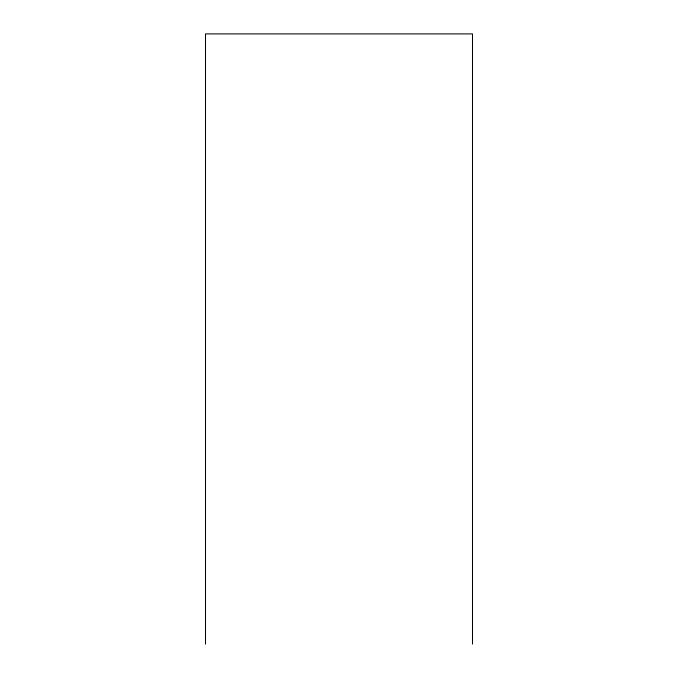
<?xml version="1.0" encoding="UTF-8"?>
<svg xmlns="http://www.w3.org/2000/svg" width="678" height="678" viewBox="0 0 678 678"><rect width="100%" height="100%" fill="white"/><g stroke="black" fill="none" stroke-linecap="round" stroke-linejoin="round"><path stroke-width="1.02" d="M472.498 644.1L472.498 33.9L205.502 33.9L205.502 644.1"/></g></svg>
